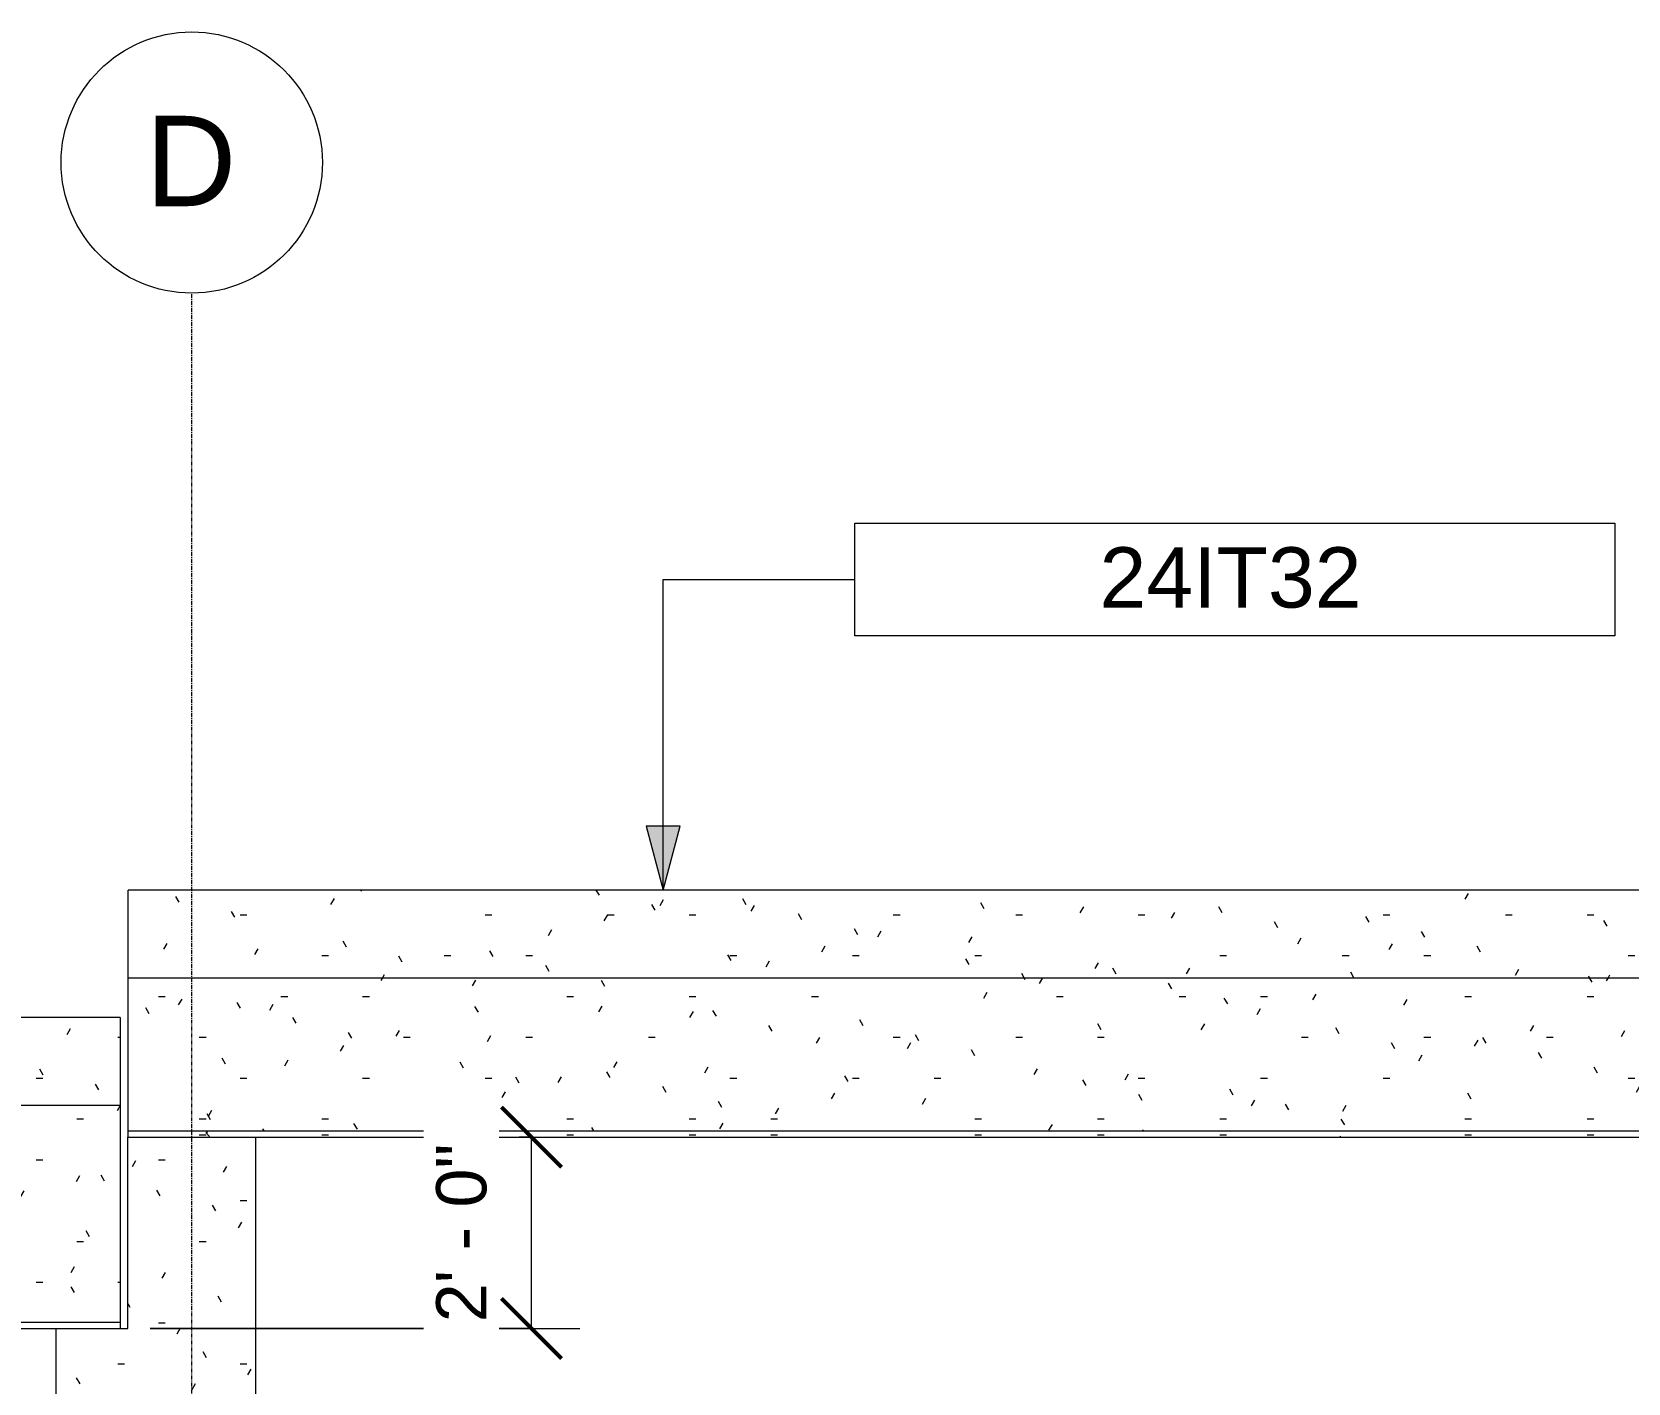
# Model space of a CAD drawing. Header units: inches. Extents: x -12094 to -4267, y -204 to 12515.
# Drawn here: x -8268.2 to -8068, y -66.8 to 102.6 of the extents above; entities that cross this region are included whole.
import ezdxf

# ---------------------------------------------------------------- set-up
doc = ezdxf.new("R2010")
doc.units = ezdxf.units.IN
doc.header["$MEASUREMENT"] = 0
doc.linetypes.add('Línea de rejilla', pattern=[0.875, 0.5, -0.125, 0.125, -0.125])
for name, color, linetype, lineweight in [('A-ANNO-DIMS', 211, 'Continuous', 9), ('A-ANNO-DIMS-64', 211, 'Continuous', 9), ('S-BEAM', 12, 'Continuous', 18), ('S-BEAM-IDEN', 2, 'Continuous', 9), ('S-COLS', 52, 'Continuous', 18), ('S-GRID', 1, 'Continuous', 9), ('S-GRID-IDEN', 1, 'Continuous', 9)]:
    doc.layers.add(name, color=color, linetype=linetype, lineweight=lineweight)
doc.styles.add('Arial', font='arial.ttf', dxfattribs={"height": 11.338583})
doc.styles.add('Arial_1', font='arial.ttf', dxfattribs={"height": 7.559055})
doc.styles.add('Arial_3', font='arial.ttf', dxfattribs={"height": 6.299213})
doc.dimstyles.new('Diagonal_-_Arial_2_5_mm_1', dxfattribs={"dimscale": 12, "dimtxt": 6.426831, "dimasz": 0.629921, "dimexe": 0.503937, "dimexo": 0.314961, "dimgap": 0.314961, "dimtad": 1, "dimdec": 4, "dimrnd": 0.0625, "dimzin": 1, "dimdsep": 46, "dimlunit": 4, "dimtxsty": 'Arial_3', "dimblk1": 'OBLIQUE', "dimblk2": 'OBLIQUE', "dimsah": 1, "dimcen": 0.09, "dimazin": 0, "dimtfac": 1, "dimtdec": 4, "dimtix": 1, "dimtmove": 0, "dimatfit": 3, "dimfxl": 1, "dimtvp": 1, "dimtfill": 1, "dimfrac": 2, "dimtolj": 1, "dimtzin": 0, "dimarcsym": 2})
pattern_1 = [(0, (-10986.386, 17.48), (20.48, 5.12), [0.845, -14.515, 0.845, -14.515, -81.92]), (0, (-10986.386, 17.48), (20.48, 5.12), [-30.72, 0.845, -29.875, 0.845, -14.515, -35.84]), (0, (-10986.386, 17.48), (20.48, 5.12), [-76.8, 0.845, -9.395, 0.845, -24.755]), (120, (-10978.706, 20.04), (-14.67405, 15.1762), [0.845, -14.515, 0.845, -14.515, -81.92]), (120, (-10978.706, 20.04), (-14.67405, 15.1762), [-30.72, 0.845, -29.875, 0.845, -14.515, -35.84]), (120, (-10978.706, 20.04), (-14.67405, 15.1762), [-76.8, 0.845, -9.395, 0.845, -24.755]), (240, (-10976.146, 30.28), (-5.80595, -20.2962), [0.845, -14.515, 0.845, -14.515, -81.92]), (240, (-10976.146, 30.28), (-5.80595, -20.2962), [-30.72, 0.845, -29.875, 0.845, -14.515, -35.84]), (240, (-10976.146, 30.28), (-5.80595, -20.2962), [-76.8, 0.845, -9.395, 0.845, -24.755])]

# ---------------------------------------------------------------- blocks, each defined once
blk = doc.blocks.new('Prefabricado-Pilar cuadrado - 16_x16_-223462-SECTION 02')
at = {"layer": 'S-COLS'}
h = blk.add_hatch(dxfattribs=at)
h.set_pattern_fill('FP_8', color=256, style=0, pattern_type=2)
h.set_pattern_definition(pattern_1)
h.paths.add_polyline_path([(-10847.11, -128), (-10847.11, -36), (-10847.19, -36), (-10847.19, -59.99), (-10856.19, -60), (-10856.19, -68.99), (-10847.19, -77.99), (-10847.19, -128), (-10847.13, -128)], flags=0)
h = blk.add_hatch(dxfattribs=at)
h.set_pattern_fill('FP_8', color=256, style=0, pattern_type=2)
h.set_pattern_definition(pattern_1)
h.paths.add_polyline_path([(-10838.99, -128), (-10831.27, -128), (-10831.27, -36), (-10847.11, -36), (-10847.11, -128), (-10839.03, -128)], flags=0)
h = blk.add_hatch(dxfattribs=at)
h.set_pattern_fill('FP_8', color=256, style=0, pattern_type=2)
h.set_pattern_definition(pattern_1)
h.paths.add_polyline_path([(-10831.19, -128), (-10831.19, -36), (-10831.27, -36), (-10831.27, -128)], flags=0)
for p, q in [((-10847.19, -59.99), (-10847.19, -35.99)), ((-10831.19, -36), (-10831.19, -128)), ((-10856.19, -68.99), (-10856.19, -60)), ((-10848.17, -59.99), (-10847.19, -59.99)), ((-10847.19, -77.99), (-10856.19, -68.99)), ((-10847.19, -128), (-10847.19, -77.99)), ((-10847.19, -134), (-10847.19, -128)), ((-10831.19, -128), (-10831.19, -134)), ((-10847.19, -140), (-10847.19, -134)), ((-10831.19, -134), (-10831.19, -140)), ((-10847.11, -140), (-10847.19, -140)), ((-10831.27, -140), (-10847.11, -140)), ((-10831.19, -140), (-10831.27, -140))]:
    blk.add_line(p, q, dxfattribs=at)
blk = doc.blocks.new('Inverted Tee Beam - 24IT40-223392-SECTION 02')
at = {"layer": 'S-BEAM'}
h = blk.add_hatch(dxfattribs=at)
h.set_pattern_fill('FP_8', color=256, style=0, pattern_type=2)
h.set_pattern_definition(pattern_1)
h.paths.add_polyline_path([(-11108.34, -32), (-10848.17, -32), (-10848.17, -21), (-11250.17, -21), (-11250.17, -32), (-11250.03, -32)], flags=0)
h = blk.add_hatch(dxfattribs=at)
h.set_pattern_fill('FP_8', color=256, style=0, pattern_type=2)
h.set_pattern_definition(pattern_1)
h.paths.add_polyline_path([(-10966.65, -59.21), (-10848.17, -59.21), (-10848.17, -32), (-11250.17, -32), (-11250.17, -59.21), (-11108.34, -59.21)], flags=0)
h = blk.add_hatch(dxfattribs=at)
h.set_pattern_fill('FP_12', color=256, style=0, pattern_type=2)
h.set_pattern_definition([(0, (-10986.386, -11.508), (20.48, 3.62), [0.845, -14.515, 0.845, -14.515, -81.92]), (0, (-10986.386, -11.508), (20.48, 3.62), [-30.72, 0.845, -29.875, 0.845, -14.515, -35.84]), (0, (-10986.386, -11.508), (20.48, 3.62), [-76.8, 0.845, -9.395, 0.845, -24.755]), (129.232, (-10978.706, -9.698), (-14.67376, 10.73134), [0.668, -11.475, 0.668, -11.475, -64.763]), (129.232, (-10978.706, -9.698), (-14.67376, 10.73134), [-24.286, 0.668, -23.618, 0.668, -11.475, -28.334]), (129.232, (-10978.706, -9.698), (-14.67376, 10.73134), [-60.716, 0.668, -7.428, 0.668, -19.571]), (230.768, (-10976.146, -2.457), (-5.80663, -14.351475), [0.668, -11.475, 0.668, -76.239]), (230.768, (-10976.146, -2.457), (-5.80663, -14.351475), [-12.811, -11.475, 0.668, -23.618, -40.477]), (230.768, (-10976.146, -2.457), (-5.80663, -14.351475), [-48.573, 0.668, -11.475, 0.668, -27.666]), (230.768, (-10976.146, -2.457), (-5.80663, -14.351475), [-61.384, -7.428, 0.668, -19.571])])
h.paths.add_polyline_path([(-10848.17, -60), (-10848.17, -59.21), (-11250.17, -59.21), (-11250.17, -60), (-10966.65, -60)], flags=0)
for p, q in [((-10848.17, -21), (-11250.17, -21)), ((-10848.17, -21), (-10848.17, -32)), ((-11250.17, -32), (-10848.17, -32)), ((-10848.17, -32), (-10848.17, -59.21)), ((-11250.17, -59.21), (-10848.17, -59.21)), ((-11250.17, -60), (-10848.17, -60)), ((-10848.17, -59.21), (-10848.17, -60))]:
    blk.add_line(p, q, dxfattribs=at)
blk = doc.blocks.new('Inverted Tee Beam - 24IT32-224211-SECTION 02')
at = {"layer": 'S-BEAM'}
h = blk.add_hatch(dxfattribs=at)
h.set_pattern_fill('FP_8', color=256, style=0, pattern_type=2)
h.set_pattern_definition(pattern_1)
h.paths.add_polyline_path([(-10683.28, -16), (-10459.17, -16), (-10459.17, -5), (-10847.17, -5), (-10847.17, -16), (-10824.97, -16)], flags=0)
h = blk.add_hatch(dxfattribs=at)
h.set_pattern_fill('FP_8', color=256, style=0, pattern_type=2)
h.set_pattern_definition(pattern_1)
h.paths.add_polyline_path([(-10683.28, -35.21), (-10459.17, -35.21), (-10459.17, -16), (-10847.17, -16), (-10847.17, -35.21), (-10824.97, -35.21)], flags=0)
h = blk.add_hatch(dxfattribs=at)
h.set_pattern_fill('FP_13', color=256, style=0, pattern_type=2)
h.set_pattern_definition([(0, (-10986.386, 0.492), (20.48, 3.62), [0.845, -14.515, 0.845, -14.515, -81.92]), (0, (-10986.386, 0.492), (20.48, 3.62), [-30.72, 0.845, -29.875, 0.845, -14.515, -35.84]), (0, (-10986.386, 0.492), (20.48, 3.62), [-76.8, 0.845, -9.395, 0.845, -24.755]), (129.232, (-10978.706, 2.302), (-14.67376, 10.731343), [0.668, -11.475, 0.668, -11.475, -64.763]), (129.232, (-10978.706, 2.302), (-14.67376, 10.731343), [-24.286, 0.668, -23.618, 0.668, -11.475, -28.334]), (129.232, (-10978.706, 2.302), (-14.67376, 10.731343), [-60.716, 0.668, -7.428, 0.668, -19.571]), (230.768, (-10976.146, 9.543), (-5.806627, -14.351475), [0.668, -11.475, 0.668, -11.475, -64.763]), (230.768, (-10976.146, 9.543), (-5.806627, -14.351475), [-24.286, 0.668, -23.618, 0.668, -11.475, -28.334]), (230.768, (-10976.146, 9.543), (-5.806627, -14.351475), [-60.716, 0.668, -7.428, 0.668, -19.571])])
h.paths.add_polyline_path([(-10459.27, -36), (-10459.17, -36), (-10459.17, -35.21), (-10847.17, -35.21), (-10847.17, -36), (-10475.11, -36)], flags=0)
for p, q in [((-10847.17, -16), (-10847.17, -5)), ((-10459.17, -5), (-10847.17, -5)), ((-10847.17, -35.21), (-10847.17, -16)), ((-10847.17, -16), (-10459.17, -16)), ((-10847.17, -36), (-10847.17, -35.21)), ((-10847.17, -35.21), (-10459.17, -35.21)), ((-10847.17, -36), (-10459.17, -36))]:
    blk.add_line(p, q, dxfattribs=at)
blk = doc.blocks.new('Rejilla - Extremo inicial de rejilla - Círculo-11506-SECTION 02')
at = {"layer": 'S-GRID-IDEN'}
blk.add_circle((-11847.19, 86.25), 16.38, dxfattribs=at)
blk = doc.blocks.new('Etiqueta de armazón estructural - Encuadrado-75555-SECTION 02')
at = {"layer": 'S-BEAM-IDEN'}
for p, q in [((-10756.01, 26.89), (-10756.01, 41.01)), ((-10756.01, 41.01), (-10660.69, 41.01)), ((-10660.69, 41.01), (-10660.69, 26.89)), ((-10660.69, 26.89), (-10756.01, 26.89))]:
    blk.add_line(p, q, dxfattribs=at)
blk = doc.blocks.new('DIMBLOCK38-SECTION 02')
at = {"layer": 'A-ANNO-DIMS-64', "lineweight": 50}
for p, q in [((-8205.51, -36), (-8209.29, -32.22)), ((-8205.51, -36), (-8201.73, -39.78)), ((-8205.51, -60), (-8209.29, -56.22)), ((-8205.51, -60), (-8201.73, -63.78))]:
    blk.add_line(p, q, dxfattribs=at)
at = {"layer": 'A-ANNO-DIMS-64'}
for p, q in [((-8207.07, -36), (-8199.46, -36)), ((-8205.51, -36), (-8207.07, -36)), ((-8205.51, -60), (-8205.51, -36)), ((-8253.32, -60), (-8199.46, -60)), ((-8205.51, -60), (-8253.32, -60))]:
    blk.add_line(p, q, dxfattribs=at)
at = {"layer": 'A-ANNO-DIMS-64', "color": 0, "insert": (-8217.47, -59.22), "char_height": 6.299, "width": 26.9334, "attachment_point": 1, "rotation": 90, "line_spacing_factor": 0.941778, "style": 'Arial_3', "bg_fill": 3, "box_fill_scale": 1.25, "bg_fill_color": 256, "bg_fill_true_color": 13158600, "bg_fill_transparency": 0}
blk.add_mtext('2\' - 0"', dxfattribs=at)
blk = doc.blocks.new('_Oblique')
at = {"color": 0, "linetype": 'ByBlock', "lineweight": -2}
blk.add_line((-0.5, -0.5), (0.5, 0.5), dxfattribs=at)

msp = doc.modelspace()

# ---------------------------------------------------------------- hatches: boundary and pattern name
at = {"layer": 'S-BEAM-IDEN'}
msp.add_hatch(color=256, dxfattribs=at).paths.add_polyline_path([(-8188.99494, -5), (-8186.85134, 3), (-8191.13853, 3)], flags=0)

# ---------------------------------------------------------------- linework, layer by layer
for p, q in [((-8188.99494, 33.9499), (-8164.94672, 33.9499)), ((-8188.99494, -5), (-8188.99494, 33.9499)), ((-8186.85134, 3), (-8191.13853, 3)), ((-8191.13853, 3), (-8188.99494, -5)), ((-8188.99494, -5), (-8186.85134, 3))]:
    msp.add_line(p, q, dxfattribs=at)
at = {"layer": 'S-GRID', "linetype": 'Línea de rejilla'}
msp.add_line((-8248.12144, -203.76101), (-8248.12144, 69.87692), dxfattribs=at)

# ---------------------------------------------------------------- block references
at = {"layer": 'S-BEAM'}
for name in ['Inverted Tee Beam - 24IT32-224211-SECTION 02', 'Inverted Tee Beam - 24IT40-223392-SECTION 02']:
    msp.add_blockref(name, (2591.06796, 0), dxfattribs=at)
at = {"layer": 'S-BEAM-IDEN'}
msp.add_blockref('Etiqueta de armazón estructural - Encuadrado-75555-SECTION 02', (2591.06796, 0), dxfattribs=at)
at = {"layer": 'S-COLS'}
msp.add_blockref('Prefabricado-Pilar cuadrado - 16_x16_-223462-SECTION 02', (2591.06796, 0), dxfattribs=at)
at = {"layer": 'S-GRID-IDEN'}
msp.add_blockref('Rejilla - Extremo inicial de rejilla - Círculo-11506-SECTION 02', (3599.06796, 0), dxfattribs=at)

# ---------------------------------------------------------------- texts
at = {"layer": 'S-BEAM-IDEN', "insert": (-8134.26286, 37.98861), "char_height": 7.559055, "width": 40.804, "attachment_point": 1, "style": 'Arial_1'}
msp.add_mtext('24IT32', dxfattribs=at)
at = {"layer": 'S-GRID-IDEN', "insert": (-8253.95758, 92.11481), "char_height": 11.33858, "width": 13.938, "attachment_point": 1, "style": 'Arial'}
msp.add_mtext('D', dxfattribs=at)

# ---------------------------------------------------------------- next in the draw order: dimensions: what is measured, and where the dimension line sits
at = {"layer": 'A-ANNO-DIMS'}
dim = msp.add_linear_dim(base=(-8205.50918, -36), p1=(-8257.09781, -60), p2=(-8210.85424, -36), angle=90, dimstyle='Diagonal_-_Arial_2_5_mm_1', override={"dimpost": '<>', "dimfxl": 52.10056}, dxfattribs=at)
dim.commit()
dim.dimension.update_dxf_attribs({"geometry": 'DIMBLOCK38-SECTION 02', "text_midpoint": (-8212.50491, -48)})

doc.saveas('drawing.dxf')
